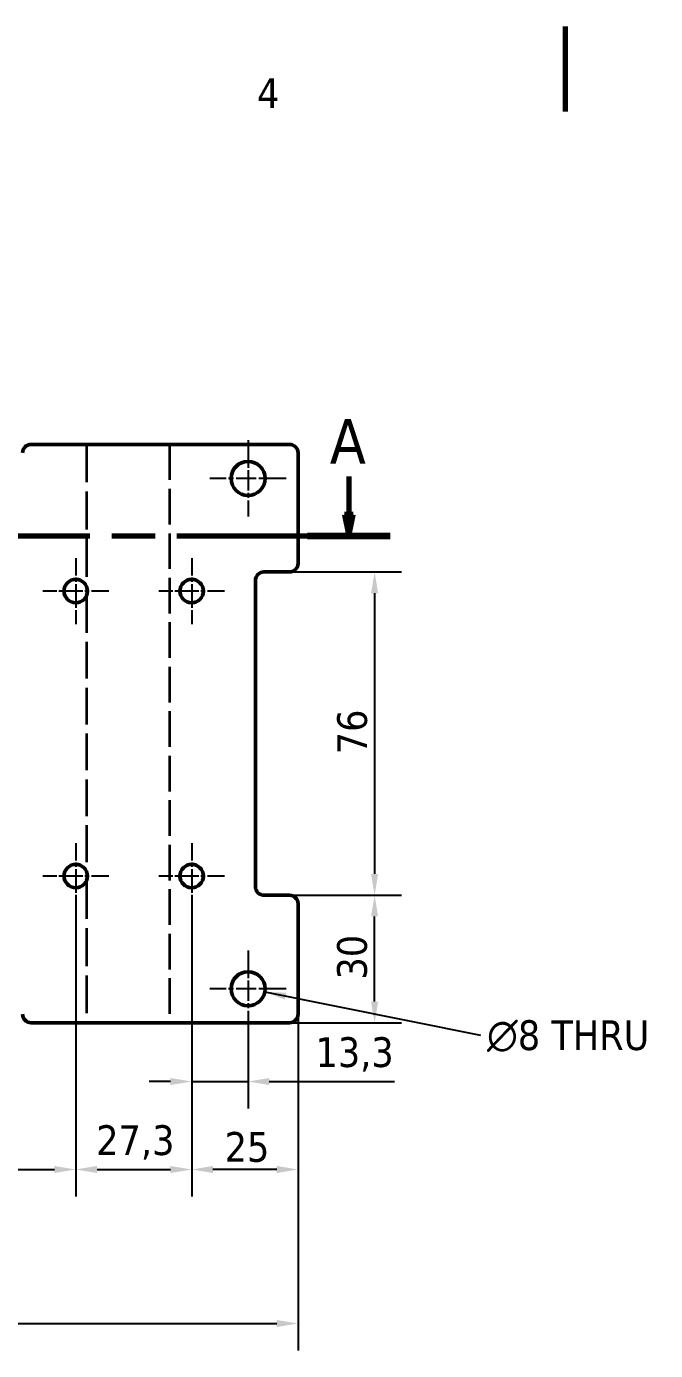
# Model space of a CAD drawing. Header units: millimetres. Extents: x 0 to 840, y 0 to 594.
# Drawn here: x 293.3 to 441.2, y 282.7 to 594 of the extents above; entities that cross this region are included whole.
import ezdxf

# ---------------------------------------------------------------- set-up
doc = ezdxf.new("R2010")
doc.units = ezdxf.units.MM
doc.header["$LTSCALE"] = 2
doc.linetypes.add('CHAIN', pattern=[0.3543, 0.2362, -0.0295, 0.0591, -0.0295])
doc.linetypes.add('DASHED', pattern=[0.2068, 0.1655, -0.0413])
for name, color, linetype, lineweight in [('Border (ISO)', 7, 'Continuous', 70), ('Center Mark (ISO)', 7, 'Continuous', 25), ('Dimension (ISO)', 7, 'Continuous', 25), ('Hidden (ISO)', 7, 'DASHED', 35), ('Section Line (ISO)', 7, 'CHAIN', 70), ('Symbol (ISO)', 7, 'Continuous', 25), ('Visible (ISO)', 7, 'Continuous', 50)]:
    doc.layers.add(name, color=color, linetype=linetype, lineweight=lineweight)
doc.styles.add('Label Text (ISO)', font='tahoma.ttf')
doc.styles.add('Note Text (ISO)', font='tahoma.ttf')
doc.dimstyles.new('Default - Method 1b (ISO)', dxfattribs={"dimscale": 2, "dimtxt": 3.5, "dimasz": 2.5, "dimexe": 3.175, "dimexo": 0, "dimgap": 0.762, "dimtad": 1, "dimtoh": 1, "dimrnd": 1e-08, "dimtxsty": 'Note Text (ISO)', "dimcen": 0.09, "dimdle": 10, "dimclrd": 256, "dimclre": 256, "dimclrt": 256, "dimazin": 2, "dimtfac": 1, "dimtmove": 0, "dimatfit": 3, "dimfxl": 0, "dimtolj": 1, "dimlwd": -1, "dimlwe": -1, "dimarcsym": 0})
doc.dimstyles.new('Default - Method 1b (ISO)$7', dxfattribs={"dimscale": 2, "dimtxt": 3.5, "dimasz": 2.5, "dimexe": 3.175, "dimexo": 0, "dimgap": 0.762, "dimtad": 1, "dimtoh": 1, "dimrnd": 1e-08, "dimtxsty": 'Note Text (ISO)', "dimcen": 0.09, "dimdle": 10, "dimclrd": 256, "dimclre": 256, "dimclrt": 256, "dimazin": 2, "dimtfac": 1, "dimtmove": 0, "dimatfit": 3, "dimfxl": 0, "dimtolj": 1, "dimlwd": -1, "dimlwe": -1, "dimarcsym": 0})

# ---------------------------------------------------------------- blocks, each defined once
blk = doc.blocks.new('Borders Default Border')
at = {"layer": 'Border (ISO)', "flags": 128}
blk.add_lwpolyline([(210, 297), (210, 287)], dxfattribs=at)
at = {"layer": 'Border (ISO)', "insert": (173.78, 287.4), "char_height": 3.5, "attachment_point": 7, "style": 'Note Text (ISO)'}
blk.add_mtext('4', dxfattribs=at)
blk = doc.blocks.new('*D5')
at = {"layer": 'Defpoints', "color": 0}
for p in [(97.18, 414.74), (357.18, 361.74), (357.18, 289.03)]:
    blk.add_point(p, dxfattribs=at)
at = {"layer": 'Dimension (ISO)'}
for p, q in [((97.18, 414.74), (97.18, 282.68)), ((357.18, 361.74), (357.18, 282.68)), ((102.18, 289.03), (352.18, 289.03))]:
    blk.add_line(p, q, dxfattribs=at)
for points in [[(102.18, 289.86), (102.18, 288.2), (97.18, 289.03)], [(352.18, 289.86), (352.18, 288.2), (357.18, 289.03)]]:
    blk.add_solid(points, dxfattribs=at)
at = {"layer": 'Dimension (ISO)', "insert": (217.24, 297.85), "char_height": 7, "attachment_point": 1, "style": 'Note Text (ISO)'}
blk.add_mtext('\\A1;260', dxfattribs=at)
blk = doc.blocks.new('2dTransSection0')
at = {"layer": 'Section Line (ISO)', "linetype": 'Continuous'}
for p, q in [((46.55, 244.1), (46.55, 239.62)), ((184.56, 244.1), (184.56, 239.62)), ((46.05, 239.62), (46.55, 237.12)), ((47.05, 239.62), (46.05, 239.62)), ((46.55, 239.62), (46.55, 237.12)), ((46.55, 237.12), (47.05, 239.62)), ((184.06, 239.62), (184.56, 237.12)), ((185.06, 239.62), (184.06, 239.62)), ((184.56, 239.62), (184.56, 237.12)), ((184.56, 237.12), (185.06, 239.62))]:
    blk.add_line(p, q, dxfattribs=at)
at = {"layer": 'Section Line (ISO)', "linetype": 'CHAIN', "ltscale": 43.281826}
blk.add_line((41.68, 237.12), (189.43, 237.12), dxfattribs=at)
at = {"layer": 'Section Line (ISO)', "linetype": 'Continuous', "lineweight": 140}
for p, q in [((41.68, 237.12), (51.42, 237.12)), ((179.7, 237.12), (189.43, 237.12))]:
    blk.add_line(p, q, dxfattribs=at)
at = {"layer": 'Section Line (ISO)', "linetype": 'Continuous', "flags": 128}
for points in [[(46.05, 239.62), (46.55, 237.12)], [(184.06, 239.62), (184.56, 237.12)]]:
    blk.add_lwpolyline(points, dxfattribs=at)
at = {"layer": 'Section Line (ISO)'}
for points in [[(46.05, 239.62), (46.55, 237.12), (47.05, 239.62), (46.05, 239.62)], [(184.06, 239.62), (184.56, 237.12), (185.06, 239.62), (184.06, 239.62)]]:
    blk.add_solid(points, dxfattribs=at)
at = {"layer": 'Section Line (ISO)', "char_height": 5.25, "attachment_point": 7, "style": 'Label Text (ISO)'}
for insert in [(44.32, 245.62), (182.33, 245.62)]:
    blk.add_mtext('A', dxfattribs=dict(at, insert=insert))
blk = doc.blocks.new('*D15')
at = {"layer": 'Defpoints', "color": 0}
for p in [(304.93, 386.49), (235.18, 385.74), (304.93, 325.24)]:
    blk.add_point(p, dxfattribs=at)
at = {"layer": 'Dimension (ISO)'}
for p, q in [((304.93, 386.49), (304.93, 318.89)), ((235.18, 385.74), (235.18, 318.89)), ((240.18, 325.24), (299.93, 325.24))]:
    blk.add_line(p, q, dxfattribs=at)
for points in [[(240.18, 326.08), (240.18, 324.41), (235.18, 325.24)], [(299.93, 326.08), (299.93, 324.41), (304.93, 325.24)]]:
    blk.add_solid(points, dxfattribs=at)
at = {"layer": 'Dimension (ISO)', "insert": (261.08, 335.65), "char_height": 7, "attachment_point": 1, "style": 'Note Text (ISO)'}
blk.add_mtext('\\A1;69,7', dxfattribs=at)
blk = doc.blocks.new('*D16')
at = {"layer": 'Defpoints', "color": 0}
for p in [(304.93, 386.49), (332.18, 386.49), (332.18, 325.24)]:
    blk.add_point(p, dxfattribs=at)
at = {"layer": 'Dimension (ISO)'}
for p, q in [((304.93, 386.49), (304.93, 318.89)), ((332.18, 386.49), (332.18, 318.89)), ((309.93, 325.24), (327.18, 325.24))]:
    blk.add_line(p, q, dxfattribs=at)
for points in [[(309.93, 326.08), (309.93, 324.41), (304.93, 325.24)], [(327.18, 326.08), (327.18, 324.41), (332.18, 325.24)]]:
    blk.add_solid(points, dxfattribs=at)
at = {"layer": 'Dimension (ISO)', "insert": (309.74, 335.65), "char_height": 7, "attachment_point": 1, "style": 'Note Text (ISO)'}
blk.add_mtext('\\A1;27,3', dxfattribs=at)
blk = doc.blocks.new('*D17')
at = {"layer": 'Defpoints', "color": 0}
for p in [(332.18, 386.49), (345.43, 358.74), (345.43, 345.93)]:
    blk.add_point(p, dxfattribs=at)
at = {"layer": 'Dimension (ISO)'}
for p, q in [((332.18, 386.49), (332.18, 339.58)), ((345.43, 358.74), (345.43, 339.58)), ((327.18, 345.93), (322.18, 345.93)), ((332.18, 345.93), (345.43, 345.93)), ((350.43, 345.93), (379.87, 345.93))]:
    blk.add_line(p, q, dxfattribs=at)
for points in [[(327.18, 346.76), (327.18, 345.1), (332.18, 345.93)], [(350.43, 346.76), (350.43, 345.1), (345.43, 345.93)]]:
    blk.add_solid(points, dxfattribs=at)
at = {"layer": 'Dimension (ISO)', "insert": (361.28, 356.34), "char_height": 7, "attachment_point": 1, "style": 'Note Text (ISO)'}
blk.add_mtext('\\A1;13,3', dxfattribs=at)
blk = doc.blocks.new('*D18')
at = {"layer": 'Defpoints', "color": 0}
for p in [(332.18, 386.49), (357.18, 361.74), (332.18, 325.24)]:
    blk.add_point(p, dxfattribs=at)
at = {"layer": 'Dimension (ISO)'}
for p, q in [((332.18, 386.49), (332.18, 318.89)), ((357.18, 361.74), (357.18, 318.89)), ((352.18, 325.24), (337.18, 325.24))]:
    blk.add_line(p, q, dxfattribs=at)
for points in [[(337.18, 326.08), (337.18, 324.41), (332.18, 325.24)], [(352.18, 326.08), (352.18, 324.41), (357.18, 325.24)]]:
    blk.add_solid(points, dxfattribs=at)
at = {"layer": 'Dimension (ISO)', "insert": (339.93, 334.06), "char_height": 7, "attachment_point": 1, "style": 'Note Text (ISO)'}
blk.add_mtext('\\A1;25', dxfattribs=at)
blk = doc.blocks.new('*D33')
at = {"layer": 'Defpoints', "color": 0}
for p in [(355.18, 389.74), (375.18, 389.74), (355.18, 359.74)]:
    blk.add_point(p, dxfattribs=at)
at = {"layer": 'Dimension (ISO)'}
for p, q in [((355.18, 389.74), (381.53, 389.74)), ((375.18, 364.74), (375.18, 384.74)), ((355.18, 359.74), (381.53, 359.74))]:
    blk.add_line(p, q, dxfattribs=at)
for points in [[(374.34, 384.74), (376.01, 384.74), (375.18, 389.74)], [(374.34, 364.74), (376.01, 364.74), (375.18, 359.74)]]:
    blk.add_solid(points, dxfattribs=at)
at = {"layer": 'Dimension (ISO)', "insert": (366.36, 369.91), "char_height": 7, "attachment_point": 1, "rotation": 90, "style": 'Note Text (ISO)'}
blk.add_mtext('\\A1;30', dxfattribs=at)
blk = doc.blocks.new('*D34')
at = {"layer": 'Defpoints', "color": 0}
for p in [(355.18, 465.74), (355.18, 389.74), (375.18, 389.74)]:
    blk.add_point(p, dxfattribs=at)
at = {"layer": 'Dimension (ISO)'}
for p, q in [((355.18, 465.74), (381.53, 465.74)), ((375.18, 460.74), (375.18, 394.74)), ((355.18, 389.74), (381.53, 389.74))]:
    blk.add_line(p, q, dxfattribs=at)
for points in [[(374.34, 460.74), (376.01, 460.74), (375.18, 465.74)], [(374.34, 394.74), (376.01, 394.74), (375.18, 389.74)]]:
    blk.add_solid(points, dxfattribs=at)
at = {"layer": 'Dimension (ISO)', "insert": (366.38, 422.88), "char_height": 7, "attachment_point": 1, "rotation": 90, "style": 'Note Text (ISO)'}
blk.add_mtext('\\A1;76', dxfattribs=at)

msp = doc.modelspace()

# ---------------------------------------------------------------- linework, layer by layer
at = {"layer": 'Center Mark (ISO)', "linetype": 'CHAIN', "ltscale": 10.000767}
for p, q in [((345.4266, 496.7442), (345.4266, 478.7442)), ((354.4266, 487.7442), (336.4266, 487.7442)), ((345.4266, 376.7442), (345.4266, 358.7442)), ((354.4266, 367.7442), (336.4266, 367.7442))]:
    msp.add_line(p, q, dxfattribs=at)
at = {"layer": 'Center Mark (ISO)', "linetype": 'CHAIN', "ltscale": 8.611757}
for p, q in [((304.9266, 468.9942), (304.9266, 453.4942)), ((332.1766, 468.9942), (332.1766, 453.4942)), ((312.6766, 461.2442), (297.1766, 461.2442)), ((339.9266, 461.2442), (324.4266, 461.2442)), ((304.9266, 401.9942), (304.9266, 386.4942)), ((332.1766, 401.9942), (332.1766, 386.4942)), ((312.6766, 394.2442), (297.1766, 394.2442)), ((339.9266, 394.2442), (324.4266, 394.2442))]:
    msp.add_line(p, q, dxfattribs=at)
at = {"layer": 'Hidden (ISO)', "ltscale": 26.881332}
for p, q in [((307.4266, 495.7442), (307.4266, 462.3899)), ((307.4266, 393.0986), (307.4266, 359.7442))]:
    msp.add_line(p, q, dxfattribs=at)
at = {"layer": 'Hidden (ISO)', "ltscale": 25.293856}
msp.add_line((326.9266, 495.7442), (326.9266, 359.7442), dxfattribs=at)
at = {"layer": 'Hidden (ISO)', "ltscale": 26.075399}
msp.add_line((307.4266, 460.0986), (307.4266, 395.3899), dxfattribs=at)
at = {"layer": 'Visible (ISO)'}
for p, q in [((355.1766, 495.7442), (294.4266, 495.7442)), ((357.1766, 467.7442), (357.1766, 493.7442)), ((349.1766, 465.7442), (355.1766, 465.7442)), ((347.1766, 391.7442), (347.1766, 463.7442)), ((355.1766, 389.7442), (349.1766, 389.7442)), ((357.1766, 361.7442), (357.1766, 387.7442)), ((294.4266, 359.7442), (355.1766, 359.7442))]:
    msp.add_line(p, q, dxfattribs=at)
for centre, radius in [((345.4266, 487.7442), 4), ((304.9266, 461.2442), 2.75), ((332.1766, 461.2442), 2.75), ((304.9266, 394.2442), 2.75), ((332.1766, 394.2442), 2.75), ((345.4266, 367.7442), 4)]:
    msp.add_circle(centre, radius, dxfattribs=at)
for centre, start, end in [((294.4266, 493.7442), 90, 180), ((355.1766, 493.7442), 0, 90), ((355.1766, 467.7442), 270, 0), ((349.1766, 463.7442), 90, 180), ((349.1766, 391.7442), 180, 270), ((355.1766, 387.7442), 0, 90), ((294.4266, 361.7442), 180, 270), ((355.1766, 361.7442), 270, 0)]:
    msp.add_arc(centre, 2, start, end, dxfattribs=at)

# ---------------------------------------------------------------- block references
at = {"xscale": 2, "yscale": 2, "zscale": 2}
msp.add_blockref('Borders Default Border', (0, 0), dxfattribs=at)
at = {"layer": 'Section Line (ISO)', "xscale": 2, "yscale": 2, "zscale": 2}
msp.add_blockref('2dTransSection0', (0, 0), dxfattribs=at)

# ---------------------------------------------------------------- texts
at = {"layer": 'Symbol (ISO)', "insert": (401.5972, 360.3326), "char_height": 7, "width": 40.918286, "attachment_point": 1, "line_spacing_factor": 0.6125, "style": 'Note Text (ISO)'}
msp.add_mtext('\\fAIGDT|b0|i0;\\H7.0000;n\\fTahoma|b0|i0;\\H7.0000;8 THRU', dxfattribs=at)

# ---------------------------------------------------------------- dimensions: what is measured, and where the dimension line sits
at = {"layer": 'Dimension (ISO)'}
for base, p1, p2, angle, override, picture, middle in [((375.1766, 389.7442), (355.1766, 465.7442), (355.1766, 389.7442), 90, {"dimgap": 0.762, "dimtoh": 0, "dimdec": 2, "dimtol": 0, "dimlim": 0, "dimtp": 0, "dimtm": 0, "dimtdec": 2, "dimtofl": 0, "dimatfit": 1}, '*D34', (375.1766, 427.7442)), ((357.1766, 289.03), (97.1766, 414.7442), (357.1766, 361.7442), 180, {"dimgap": 0.762, "dimtoh": 0, "dimdec": 2, "dimtol": 0, "dimlim": 0, "dimtp": 0, "dimtm": 0, "dimtdec": 2, "dimtofl": 0, "dimatfit": 1}, '*D5', (224.6766, 289.03)), ((375.1766, 389.7442), (355.1766, 359.7442), (355.1766, 389.7442), 270, {"dimgap": 0.762, "dimtoh": 0, "dimdec": 2, "dimtol": 0, "dimlim": 0, "dimtp": 0, "dimtm": 0, "dimtdec": 2, "dimtofl": 0, "dimatfit": 1}, '*D33', (375.1766, 374.7442)), ((304.926595764, 325.2442256016), (235.176595764, 385.7442256016), (304.926595764, 386.4942256016), 180, {"dimgap": 0.762, "dimtoh": 0, "dimdec": 1, "dimtol": 0, "dimlim": 0, "dimtp": 0, "dimtm": 0, "dimtdec": 2, "dimtofl": 0, "dimatfit": 1}, '*D15', (270.051595764, 325.2442256016)), ((332.176595764, 325.2442256016), (304.926595764, 386.4942256016), (332.176595764, 386.4942256016), 180, {"dimgap": 0.762, "dimtoh": 0, "dimdec": 1, "dimtol": 0, "dimlim": 0, "dimtp": 0, "dimtm": 0, "dimtdec": 2, "dimtofl": 0, "dimatfit": 1}, '*D16', (318.551595764, 325.2442256016)), ((345.426595764, 345.9304097274), (332.176595764, 386.4942256016), (345.426595764, 358.7442256016), 180, {"dimgap": 0.762, "dimtoh": 0, "dimdec": 1, "dimtol": 0, "dimlim": 0, "dimtp": 0, "dimtm": 0, "dimtdec": 2, "dimtofl": 1, "dimatfit": 1}, '*D17', (369.8126607388, 345.9304097274))]:
    dim = msp.add_linear_dim(base=base, p1=p1, p2=p2, angle=angle, dimstyle='Default - Method 1b (ISO)', override=override, dxfattribs=at)
    dim.commit()
    dim.dimension.update_dxf_attribs({"geometry": picture, "text_midpoint": middle, "dimtype": 160})
dim = msp.add_linear_dim(base=(332.1766, 325.2442), p1=(357.1766, 361.7442), p2=(332.1766, 386.4942), dimstyle='Default - Method 1b (ISO)', override={"dimgap": 0.762, "dimtoh": 0, "dimdec": 2, "dimtol": 0, "dimlim": 0, "dimtp": 0, "dimtm": 0, "dimtdec": 2, "dimtofl": 0, "dimatfit": 1}, dxfattribs=at)
dim.commit()
dim.dimension.update_dxf_attribs({"geometry": '*D18', "text_midpoint": (344.6766, 325.2442), "dimtype": 160})

# ---------------------------------------------------------------- leaders
at = {"layer": 'Symbol (ISO)', "annotation_type": 0, "has_hookline": 1, "hookline_direction": 0, "text_width": 39.6135}
for points in [[(235.8409, 390.8341), (248.5767, 343.131), (253.5767, 343.131)], [(349.3565, 366.9987), (400.0732, 356.8326)]]:
    msp.add_leader(points, dimstyle='Default - Method 1b (ISO)$7', override={"dimtad": 0}, dxfattribs=at)

doc.saveas('drawing.dxf')
